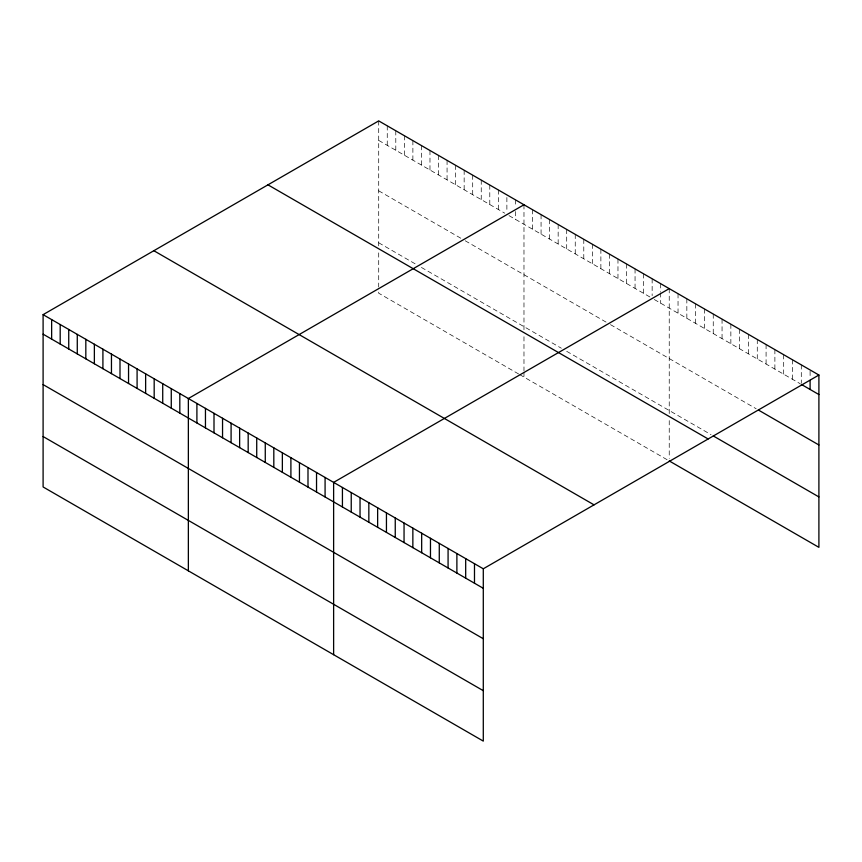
<?xml version="1.0" encoding="UTF-8"?>
<svg xmlns="http://www.w3.org/2000/svg" width="862" height="862" viewBox="0 0 862 862"><rect width="100%" height="100%" fill="white"/><g stroke="black" fill="none" stroke-linecap="round" stroke-linejoin="round"><path stroke-width="0.65" stroke-dasharray="4.31 3.23" d="M378.709 120.895L378.709 246.564M378.709 140.409L504.744 213.173M509.022 215.64L651.079 297.659M654.28 299.502L800.195 383.741M378.709 190.825L460.954 238.311M465.221 240.778L606.212 322.183M610.49 324.64L756.168 408.75M378.709 242.782L416.098 264.365M421.432 267.446L561.356 348.226M566.7 351.319L711.053 434.653M518.633 373.989L378.709 293.209L378.709 288.167M519.7 374.604L668.169 460.319M810.097 371.253L810.097 377.761M801.294 364.863L801.294 383.084M792.49 359.788L792.49 379.302M783.687 354.702L783.687 374.216M774.884 349.616L774.884 369.13M766.081 344.531L766.081 364.044M757.278 339.456L757.278 358.969M748.475 334.37L748.475 353.883M739.661 329.284L739.661 348.798M730.857 324.209L730.857 343.722M722.054 319.123L722.054 338.637M713.251 314.037L713.251 333.551M704.448 308.952L704.448 328.465M695.645 303.877L695.645 323.39M686.842 298.791L686.842 318.304M678.038 293.705L678.038 313.218M669.235 288.63L669.235 414.299M669.235 420.602L669.235 458.412M660.691 283.695L660.691 291.496M660.691 292.8L660.691 303.208M652.146 278.76L652.146 295.666M643.602 273.825L643.602 293.339M635.057 268.89L635.057 288.404M626.512 263.955L626.512 283.469M617.968 259.02L617.968 278.534M609.423 254.096L609.423 273.61M600.879 249.161L600.879 268.675M592.334 244.226L592.334 263.74M583.789 239.291L583.789 258.805M575.245 234.356L575.245 253.87M566.7 229.421L566.7 248.935M558.156 224.486L558.156 244M549.611 219.562L549.611 239.076M541.067 214.627L541.067 234.141M532.522 209.692L532.522 229.206M523.977 204.757L523.977 330.426M523.977 336.73L523.977 370.768M523.977 372.028L523.977 377.071M515.433 199.822L515.433 206.33M515.433 211.535L515.433 219.336M506.878 197.495L506.878 211.804M498.333 189.963L498.333 209.466M489.788 185.028L489.788 204.542M481.244 180.093L481.244 199.607M472.699 175.158L472.699 194.672M464.155 170.223L464.155 189.737M455.61 165.288L455.61 184.802M447.066 160.354L447.066 179.867M438.521 155.429L438.521 174.943M429.976 150.494L429.976 170.008M421.432 145.559L421.432 165.073M412.887 140.625L412.887 160.138M404.343 135.69L404.343 155.203M395.798 130.755L395.798 150.268M387.253 125.82L387.253 145.333M378.709 252.868L378.709 286.906"/><path stroke-width="1.29" d="M43.1 314.652L483.291 568.791L483.291 741.104L43.1 486.965L43.1 314.652L378.709 120.895L818.9 375.035L818.9 547.348L669.235 460.933M523.977 204.757L188.358 398.524L188.358 570.838M669.235 288.63L333.626 482.386L333.626 654.7M483.291 568.791L818.9 375.035M801.294 384.377L818.9 394.548M758.377 410.021L818.9 444.975M713.251 435.924L818.9 496.921M267.963 184.834L708.144 438.973M153.856 250.713L594.037 504.852M43.1 334.165L483.291 588.304M43.1 384.592L483.291 638.731M43.1 436.538L483.291 690.688M810.097 380.357L810.097 389.462M474.488 563.716L474.488 583.229M465.685 558.63L465.685 578.143M456.882 553.544L456.882 573.058M448.078 548.469L448.078 567.983M439.275 543.383L439.275 562.897M430.472 538.297L430.472 557.811M421.669 533.212L421.669 552.725M412.855 528.137L412.855 547.65M404.052 523.051L404.052 542.564M395.249 517.965L395.249 537.479M386.445 512.879L386.445 532.393M377.642 507.804L377.642 527.318M368.839 502.718L368.839 522.232M360.036 497.633L360.036 517.146M351.233 492.558L351.233 512.071M342.429 487.472L342.429 506.985M325.082 477.451L325.082 496.965M316.537 472.516L316.537 492.03M307.993 467.592L307.993 487.105M299.448 462.657L299.448 482.17M290.903 457.722L290.903 477.236M282.359 452.787L282.359 472.301M273.814 447.852L273.814 467.366M265.27 442.917L265.27 462.431M256.725 437.982L256.725 457.496M248.181 433.058L248.181 452.572M239.636 428.123L239.636 447.637M231.091 423.188L231.091 442.702M222.547 418.253L222.547 437.767M214.002 413.318L214.002 432.832M205.458 408.383L205.458 427.897M196.902 403.459L196.902 422.962M179.813 393.589L179.813 413.103M171.269 388.654L171.269 408.168M162.724 383.719L162.724 403.233M154.179 378.784L154.179 398.298M145.635 373.849L145.635 393.363M137.09 368.925L137.09 388.439M128.546 363.99L128.546 383.504M120.001 359.055L120.001 378.569M111.457 354.12L111.457 373.634M102.912 349.185L102.912 368.699M94.367 344.25L94.367 363.764M85.823 339.316L85.823 358.829M77.278 334.391L77.278 353.905M68.734 329.456L68.734 348.97M60.189 324.521L60.189 344.035M51.645 319.587L51.645 339.1"/></g></svg>
